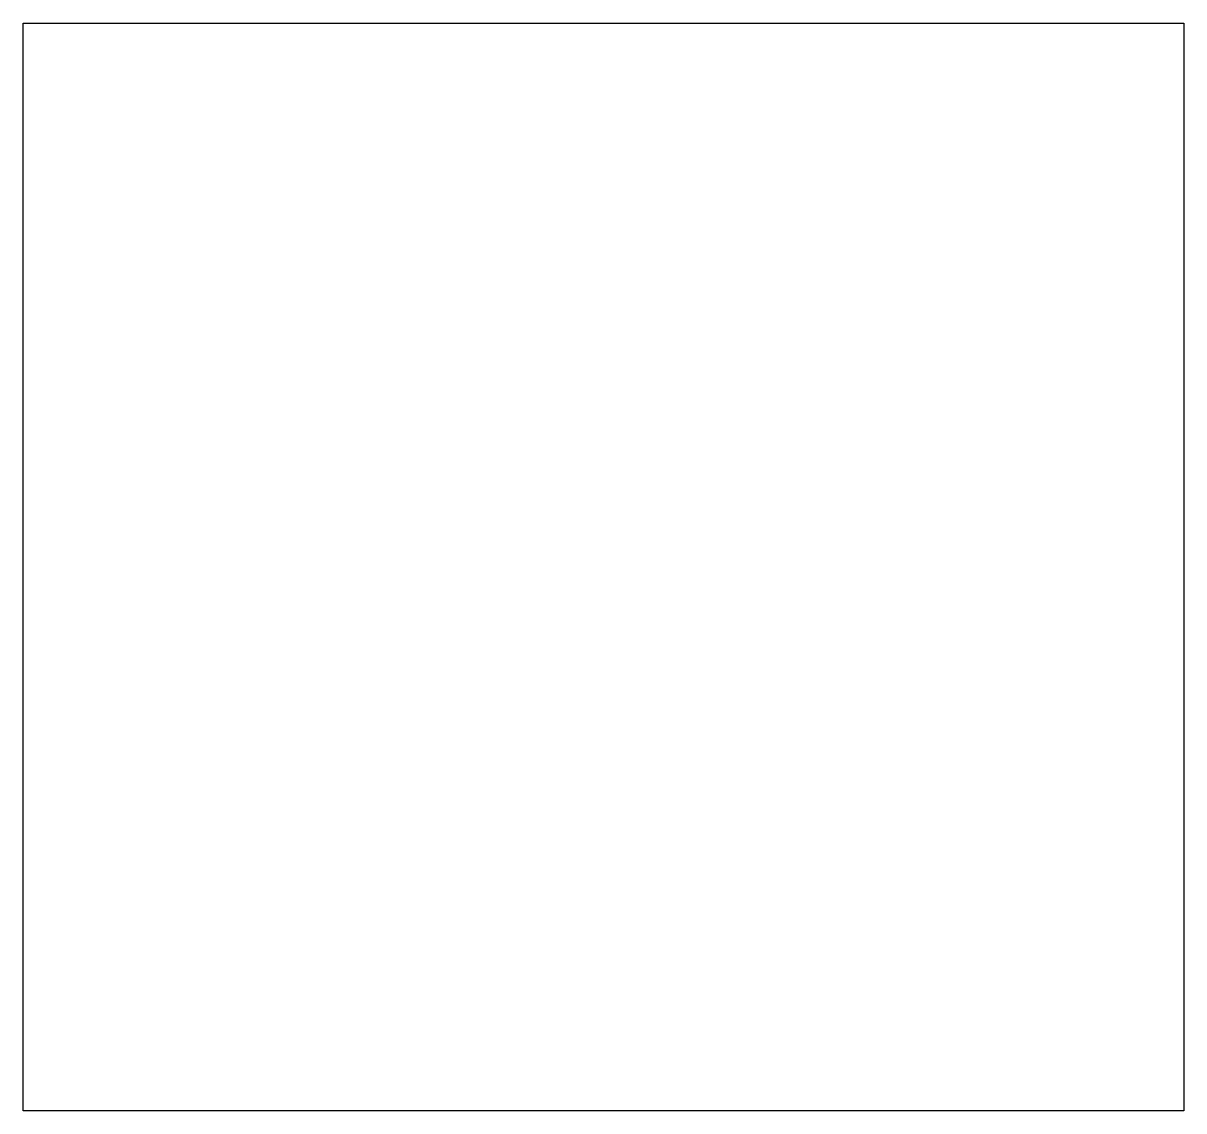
# Model space of a CAD drawing. Header units: millimetres. Extents: x -64.3 to 10.7, y -82.3 to -12.
import ezdxf

# ---------------------------------------------------------------- set-up
doc = ezdxf.new("R2010")
doc.units = ezdxf.units.MM
doc.layers.get('0').update_dxf_attribs({"linetype": 'CONTINUOUS'})

msp = doc.modelspace()

# ---------------------------------------------------------------- linework, layer by layer
msp.add_lwpolyline([(-64.269, -82.291), (-64.269, -12.011), (10.731, -12.011), (10.731, -82.291)], close=True)

doc.saveas('drawing.dxf')
